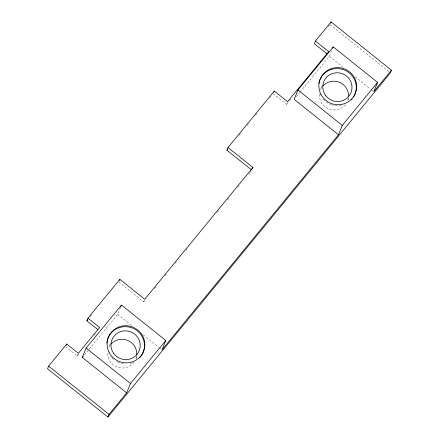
<?xml version="1.0" encoding="UTF-8"?>
<svg xmlns="http://www.w3.org/2000/svg" width="439" height="439" viewBox="0 0 439 439"><rect width="100%" height="100%" fill="white"/><g stroke="black" fill="none" stroke-linecap="round" stroke-linejoin="round"><path stroke-width="0.33" stroke-dasharray="2.19 1.65" d="M65.68 346.695L77.302 355.985L78.164 353.861M89.238 349.043L117.657 314.417L120.445 307.547M110.376 343.737L108.916 347.337A14.674 14.333 22.1 0 1 110.194 345.186M118.766 281.997L143.685 301.911L144.546 299.788M135.898 358.745L136.869 356.347M273.25 93.754L286.502 104.345L287.364 102.221M300.183 91.992L329.464 56.313L332.252 49.448M322.028 85.984L320.563 89.583A14.674 14.333 22.1 0 1 322.149 86.889M348.84 97.897L347.622 100.899A14.674 14.333 22.1 0 0 348.325 98.517M90.33 316.651L91.625 315.076M239.052 135.426L240.352 133.84M247.278 125.4L248.578 123.82M255.503 115.38L256.799 113.8M269.787 97.974L271.082 96.393M328.257 26.724L329.563 25.133M77.302 355.985L79.031 353.872M94.182 335.418L95.477 333.832M286.502 104.345L289.098 101.184M289.531 100.657L290.832 99.077M84.502 354.816L88.804 349.57M296.309 96.717L299.755 92.519M143.685 301.911L146.291 298.734M154.544 288.681L155.845 287.09M164.971 275.972L166.271 274.386M175.391 263.268L176.697 261.682M185.818 250.565L187.124 248.979M217.096 212.454L218.397 210.868M227.523 199.75L228.823 198.165M237.949 187.047L239.25 185.461M248.37 174.343L249.676 172.757M250.109 172.225L251.41 170.639M329.996 24.606L389.311 72.012M329.464 56.313L343.347 67.408M355.096 76.803L370.582 89.177M371.12 89.605L373.254 91.312M117.657 314.417L132.073 325.941M143.29 334.902L158.775 347.282M159.308 347.704L161.448 349.417M134.131 362.098A14.674 14.333 22.1 0 1 117.142 367.07A14.674 14.333 22.1 0 1 107.599 352.138M136.562 356.386A14.674 14.333 22.1 0 1 135.898 358.795M132.139 362.762A18.948 18.515 22.1 0 1 129.165 363.536M123.628 363.69A18.948 18.515 22.1 0 1 119.408 362.702M118.832 362.488A18.948 18.515 22.1 0 1 116.039 361.127M113.52 359.349A18.948 18.515 22.1 0 1 111.72 357.648M111.308 357.192A18.948 18.515 22.1 0 1 110.535 356.238M345.411 104.68A14.674 14.333 22.1 0 1 328.421 108.757A14.674 14.333 22.1 0 1 319.427 93.792M341.251 105.382A18.948 18.515 22.1 0 1 332.076 104.883M331.489 104.696A18.948 18.515 22.1 0 1 323.307 99.302M320.525 95.252A18.948 18.515 22.1 0 1 319.773 93.578"/><path stroke-width="0.66" d="M315.427 41.019L328.679 51.615L287.583 101.694L274.326 91.098L228.011 147.542L252.924 167.451L144.76 299.255L119.847 279.341L87.959 318.198L99.587 327.489L78.378 353.329L66.755 344.039L48.619 366.137L47.544 368.787L107.928 417.05L390.381 72.863L391.456 70.213L331.072 21.95L315.427 41.019L314.346 43.675L327.071 53.843M66.322 345.098L66.755 344.039M97.979 329.722L86.884 320.854L87.959 318.198M107.928 417.05L109.004 414.394L126.673 392.867L82.345 357.439L86.148 348.078L121.455 305.05L165.783 340.477L161.98 349.839L338.48 134.762L342.283 125.4L377.589 82.378L333.267 46.951L297.96 89.973L294.157 99.34L338.48 134.762M119.413 280.406L119.847 279.341M120.698 306.927L121.455 305.05M126.673 392.867L130.476 383.505L165.783 340.477M251.317 169.684L226.93 150.193L228.011 147.542M273.898 92.163L274.326 91.098M252.496 168.516L252.924 167.451M330.644 23.009L331.072 21.95M328.246 52.675L328.679 51.615M332.757 48.197L333.267 46.951M377.589 82.378L373.787 91.74L391.456 70.213M86.884 320.854L87.745 319.801M226.93 150.193L227.797 149.139M82.345 357.439L83.207 356.391M297.96 89.973L342.283 125.4M86.148 348.078L130.476 383.505M48.619 366.137L109.004 414.394M110.974 344.203A14.674 14.333 22.1 0 1 127.776 340.45A14.674 14.333 22.1 0 1 136.732 355.146M106.787 343.035A18.948 18.515 22.1 0 1 133.171 328.361A18.948 18.515 22.1 0 1 139.712 357.785M322.939 85.923A14.674 14.333 22.1 0 1 339.517 82.323A14.674 14.333 22.1 0 1 348.566 96.662M352.105 99.011A18.948 18.515 22.1 0 1 351.293 99.927M318.818 83.405A18.948 18.515 22.1 0 1 344.149 69.905A18.948 18.515 22.1 0 1 353.521 97.052M320.914 94.292A18.948 18.515 22.1 0 0 353.582 96.591A18.948 18.515 22.1 0 0 338.82 67.644A18.948 18.515 22.1 0 0 320.914 94.292M108.982 352.138A18.948 18.515 22.1 0 0 141.616 354.926A18.948 18.515 22.1 0 0 127.299 325.771A18.948 18.515 22.1 0 0 108.982 352.138M113.586 353.285A14.674 14.333 22.1 0 0 138.823 351.546A14.674 14.333 22.1 0 0 124.314 330.896A14.674 14.333 22.1 0 0 113.586 353.285M325.623 95.499A14.674 14.333 22.1 0 0 350.788 93.095A14.674 14.333 22.1 0 0 335.736 72.825A14.674 14.333 22.1 0 0 325.623 95.499"/></g></svg>
